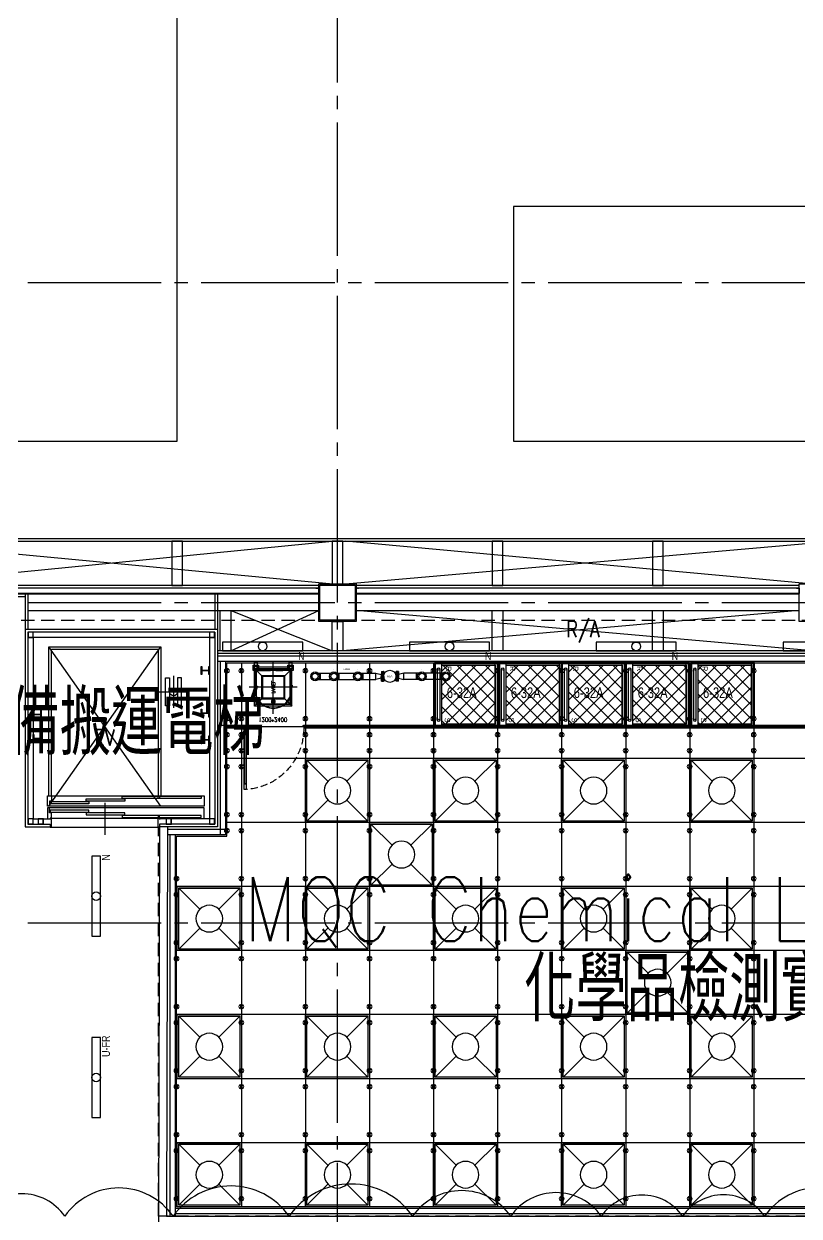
# Model space of a CAD drawing. Header units: millimetres. Extents: x -48783 to 40488, y 6477 to 32964.
# Drawn here: x 17412 to 18865, y 14000 to 16235 of the extents above; entities that cross this region are included whole.
import ezdxf
from ezdxf.enums import TextEntityAlignment as Align

# ---------------------------------------------------------------- set-up
doc = ezdxf.new("R2010")
doc.units = ezdxf.units.MM
doc.header["$LTSCALE"] = 100
for name, pattern in [('188K-SM-03-F1-L20-ARCH-PA-Y2257103$0$AP5A-SM-03-F20-ARCH-PA-Y2230801+Y2230803$0$ALL-PA-TXT-Y2221201$0$DASHED', [19.05, 12.7, -6.35]), ('188K-SM-03-F1-L20-ARCH-PA-Y2257103$0$DASHED', [19.05, 12.7, -6.35]), ('X-N-FAB-L20$0$COL-CEN-LIN', [3.25, 2.5, -0.25, 0.25, -0.25]), ('X-N-FAB-L20$0$HIDDEN', [0.375, 0.25, -0.125])]:
    doc.linetypes.add(name, pattern=pattern)
for name, color, linetype in [('0-XREF', 7, 'Continuous'), ('188K-SM-03-F1-L20-ARCH-CEIL-Y2257103$0$K-CEIL-3m', 8, 'Continuous'), ('188K-SM-03-F1-L20-ARCH-PA-Y2257103$0$K-Door', 53, 'Continuous'), ('188K-SM-03-F1-L20-ARCH-PA-Y2257103$0$K-岩棉 2hr-單抗-5m', 53, 'Continuous'), ('188K-SM-03-F1-L20-ARCH-PA-Y2257103$0$K-岩棉 2hr-非抗-5m', 53, 'Continuous'), ('188K-SM-03-F1-L20-ARCH-PA-Y2257103$0$K-爬梯', 53, 'Continuous'), ('188K-SM-03-F1-L20-ARCH-PA-Y2257103$0$K-維修門', 53, 'Continuous'), ('188K-SM-03-F1-L20-ARCH-PA-Y2257103$0$K-鋁-單抗-3m', 53, 'Continuous'), ('188K-SM-03-F1-L20-MECH-DCC-Y2257103$0$0-kate-DCC', 1, 'Continuous'), ('188K-SM-03-F1-L20-MECH-DCC-Y2257103$0$0-kate-DCC-TYPE', 7, 'Continuous'), ('188K-SM-03-F1-L20-MECH-DCC-Y2257103$0$AC-DCC-EQ', 1, 'Continuous'), ('188K-SM-03-F1-L20-MECH-DCC-Y2257103$0$P-CHR 20', 30, 'Continuous'), ('188K-SM-03-F1-L20-MECH-DCC-Y2257103$0$P-CHS 12', 110, 'Continuous'), ('188K-SM-03-F1-L20-MECH-DCC-Y2257103$0$P-inslution', 61, 'Continuous'), ('188K-SM-03-F1-L20-MECH-DCC-Y2257103$0$P-TXT', 53, 'Continuous'), ('188K-SM-03-F1-L20-MECH-DCC-Y2257103$0$P-閥件', 53, 'Continuous'), ('188K-SM-06-F1-L20-ELEC-LIGHT-Y2257103$0$E-LIGHT(W)-N', 8, 'Continuous'), ('188K-SM-06-F1-L20-ELEC-LIGHT-Y2257103$0$E-LIGHT(W)-U FR', 8, 'Continuous'), ('188K-SM-06-F1-L20-HVAC-FFU-Y2257103$0$AC-FFU-ULPA', 4, 'Continuous'), ('X-N-FAB-L20$0$08', 8, 'Continuous'), ('X-N-FAB-L20$0$200K新增範圍', 8, 'Continuous'), ('X-N-FAB-L20$0$A-WALL-IN', 8, 'Continuous'), ('X-N-FAB-L20$0$ASP_4', 8, 'Continuous'), ('X-N-FAB-L20$0$ASP_5', 8, 'Continuous'), ('X-N-FAB-L20$0$BLOCK', 8, 'Continuous'), ('X-N-FAB-L20$0$CCL', 8, 'X-N-FAB-L20$0$COL-CEN-LIN'), ('X-N-FAB-L20$0$COL-S', 8, 'Continuous'), ('X-N-FAB-L20$0$EL-1', 8, 'Continuous'), ('X-N-FAB-L20$0$TXT-CODE', 8, 'Continuous'), ('X-N-FAB-L20$0$TXT-CODE-雲', 8, 'Continuous'), ('X-N-FAB-L20$0$WALL-P', 8, 'Continuous')]:
    doc.layers.add(name, color=color, linetype=linetype)
doc.layers.add('188K-SM-03-F1-L20-ARCH-CEIL-Y2257103$0$K-吊點-標準', color=8, linetype='Continuous', lineweight=9)
doc.styles.add('188K-SM-03-F1-L20-ARCH-PA-Y2257103$0$AP5A-SM-03-F20-ARCH-PA-Y2230801+Y2230803$0$ALL-PA-TXT-Y2221201$0$Standard', font='txt.shx', dxfattribs={"bigfont": 'chineset.shx'})
doc.styles.add('188K-SM-03-F1-L20-ARCH-PA-Y2257103$0$simplex', font='simplex.shx', dxfattribs={"width": 0.8, "bigfont": 'chineset.shx'})
doc.styles.add('188K-SM-03-F1-L20-MECH-DCC-Y2257103$0$Standard', font='arial.ttf')
doc.styles.add('188K-SM-06-F1-L20-ELEC-LIGHT-Y2257103$0$Standard', font='arial.ttf')
doc.styles.add('X-N-FAB-L20$0$CHINA', font='simplex.shx', dxfattribs={"width": 0.75, "bigfont": 'chineset.shx'})
doc.styles.add('X-N-FAB-L20$0$ROMS', font='ROMANS.shx', dxfattribs={"bigfont": 'bigfont.shx'})

# ---------------------------------------------------------------- blocks, each defined once
blk = doc.blocks.new('188K-SM-03-F1-L20-ARCH-PA-Y2257103$0$護籠爬梯-4.6')
for points in [[(-375, 106), (-275, 106), (-275, 100), (-375, 100)], [(-375, 31), (-275, 31), (-275, -69), (-375, -69)], [(-350, 100), (-300, 100), (-300, 6), (-350, 6)], [(-350, 6), (-300, 6), (-300, -44), (-350, -44)], [(-300, 0), (300, 0), (300, -38), (-300, -38)], [(275, 106), (375, 106), (375, 100), (275, 100)], [(275, 31), (375, 31), (375, -69), (275, -69)], [(300, 100), (350, 100), (350, 6), (300, 6)], [(300, 6), (350, 6), (350, -44), (300, -44)], [(-354, -342), (-350, -342), (-350, -372), (-354, -372)], [(350, -342), (354, -342), (354, -372), (350, -372)], [(-261, -659), (-264, -662), (-283, -639), (-280, -637)], [(261, -659), (264, -662), (283, -639), (280, -637)], [(15, -776), (15, -780), (-15, -780), (-15, -776)]]:
    blk.add_lwpolyline(points, close=True)
at = {"linetype": '188K-SM-03-F1-L20-ARCH-PA-Y2257103$0$DASHED', "ltscale": 0.005}
for points in [[(0, -876), (0, 106)], [(450, -382), (-450, -382)]]:
    blk.add_lwpolyline(points, dxfattribs=at)
for points in [[(-350, -44), (-350, -426, 1), (350, -426), (350, -44)], [(-340, -44), (-340, -426, 1), (340, -426), (340, -44)]]:
    blk.add_lwpolyline(points, format="xyb")
blk = doc.blocks.new('188K-SM-03-F1-L20-ARCH-PA-Y2257103$0$XL10-ARCH-PA-L180507$0$CE-維修口')
for p, q in [((70, 70), (0, 70)), ((0, 67), (0, 70)), ((3, 67), (0, 70)), ((0, 70), (0, 0)), ((67, 67), (70, 70)), ((70, 70), (70, 0)), ((67, 67), (3, 67)), ((3, 67), (3, 3)), ((66.6, 66.5), (3.4, 66.5)), ((3.4, 66.5), (3.4, 3.4)), ((13.4, 56.5), (3.4, 66.5)), ((13.4, 56.5), (56.6, 56.5)), ((13.4, 56.5), (13.4, 13.4)), ((14.8, 55.1), (13.4, 56.5)), ((55.3, 55.2), (14.7, 55.2)), ((14.7, 55.2), (14.7, 14.7)), ((55.1, 55.1), (14.8, 55.1)), ((14.8, 14.8), (14.8, 55.1)), ((34.8, 64.3), (34.8, 64.4)), ((34.8, 63.9), (34.8, 64.1)), ((34.8, 59.2), (34.8, 59.4)), ((34.8, 58.9), (34.8, 59)), ((35.2, 64.3), (35.2, 64.4)), ((35.2, 63.9), (35.2, 64.1)), ((35.2, 59.2), (35.2, 59.4)), ((35.2, 58.9), (35.2, 59)), ((55.1, 55.1), (56.6, 56.5)), ((55.1, 14.8), (55.1, 55.1)), ((55.3, 55.2), (55.3, 14.7)), ((56.6, 56.5), (66.6, 66.5)), ((56.6, 56.5), (56.6, 13.4)), ((66.6, 66.5), (66.6, 3.4)), ((67, 67), (67, 3)), ((0, 3), (0, 0)), ((3, 3), (0, 0)), ((70, 0), (0, 0)), ((16.9, 3), (3, 3)), ((13.4, 13.4), (3.4, 3.4)), ((16.9, 3.4), (3.4, 3.4)), ((3.4, 3.4), (16.9, 3.4)), ((14.8, 14.8), (13.4, 13.4)), ((56.6, 13.4), (13.4, 13.4)), ((55.3, 14.7), (14.7, 14.7)), ((55.1, 14.8), (14.8, 14.8)), ((16.9, 4.2), (16.9, 2.4)), ((30, 4.2), (16.9, 4.2)), ((30, 2.4), (16.9, 2.4)), ((17.1, 4.2), (17.1, 2.4)), ((23.3, 4.2), (23.3, 2.4)), ((23.5, 4.2), (23.5, 2.4)), ((29.8, 4.2), (29.8, 2.4)), ((30, 4.2), (30, 2.4)), ((40, 3.4), (30, 3.4)), ((40, 3), (30, 3)), ((40, 4.2), (40, 2.4)), ((53.1, 4.2), (40, 4.2)), ((53.1, 2.4), (40, 2.4)), ((40.2, 4.2), (40.2, 2.4)), ((46.5, 4.2), (46.5, 2.4)), ((46.7, 4.2), (46.7, 2.4)), ((52.9, 4.2), (52.9, 2.4)), ((53.1, 4.2), (53.1, 2.4)), ((66.6, 3.4), (53.1, 3.4)), ((67, 3), (53.1, 3)), ((55.1, 14.8), (56.6, 13.4)), ((56.6, 13.4), (66.6, 3.4)), ((67, 3), (70, 0))]:
    blk.add_line(p, q)
blk.add_lwpolyline([(35.5, 59.1, -1.197549), (35.5, 64.3), (35.5, 64.1, 1.215744), (35.5, 59.3)], format="xyb", close=True)
blk.add_lwpolyline([(35.5, 59.4), (34.5, 59.4), (34.1, 61.7), (34.5, 63.9), (35.5, 63.9), (35.9, 61.7)], close=True)
for radius in [3.65, 2.75]:
    blk.add_circle((35, 61.7), radius)
at = {"style": '188K-SM-03-F1-L20-ARCH-PA-Y2257103$0$simplex', "width": 0.8}
blk.add_text('PANEL', height=6.4, rotation=270, dxfattribs=at).set_placement((31.9, 34.6), align=Align.CENTER)
blk = doc.blocks.new('188K-SM-03-F1-L20-ARCH-PA-Y2257103$0$單開庫板門-1200x2400)圓型拉環鎖+輔助鎖)')
at = {"ltscale": 0.1}
for p, q in [((26008.6, -11403.6), (26004.5, -11403.6)), ((26004.5, -11403.6), (26004.5, -11414.1)), ((26004.5, -11414.1), (26004.5, -11415.3)), ((26004.5, -11414.1), (26008.6, -11414.1)), ((26004.5, -11415.4), (26004.6, -11415.5)), ((26008.6, -11414), (26004.6, -11414)), ((26004.6, -11414.3), (26004.6, -11414.2)), ((26004.6, -11415.3), (26004.6, -11414.5)), ((26004.7, -11414.1), (26006.5, -11414.1)), ((26005.1, -11414.4), (26004.7, -11414.4)), ((26004.7, -11414.5), (26005.1, -11414.5)), ((26004.7, -11414.5), (26004.7, -11506)), ((26004.7, -11506), (26004.7, -11414.5)), ((26004.7, -11414.5), (26004.7, -11414.5)), ((26004.7, -11415.4), (26004.7, -11415.3)), ((26005.2, -11414.4), (26005.2, -11414.4)), ((26006.5, -11414.1), (26006.6, -11414.1)), ((26006.6, -11414.1), (26006.6, -11414.1)), ((26006.6, -11414.1), (26008.4, -11414.1)), ((26008.4, -11414.4), (26008, -11414.4)), ((26008, -11414.4), (26008, -11414.4)), ((26008, -11414.5), (26008.4, -11414.5)), ((26008.4, -11506), (26008.4, -11414.5)), ((26008.4, -11414.5), (26008.4, -11414.5)), ((26008.4, -11414.5), (26008.4, -11506)), ((26008.4, -11415.3), (26008.4, -11415.4)), ((26008.5, -11414.2), (26008.5, -11414.3)), ((26008.5, -11414.5), (26008.5, -11415.3)), ((26008.5, -11415.5), (26008.6, -11415.4)), ((26008.6, -11414.1), (26008.6, -11403.6)), ((26008.6, -11415.3), (26008.6, -11414.1)), ((26008.6, -11506.4), (26004.5, -11506.4)), ((26004.5, -11506.4), (26004.5, -11518)), ((26004.7, -11506), (26004.7, -11506)), ((26008.4, -11506), (26008.4, -11506)), ((26008.6, -11518), (26008.6, -11506.4)), ((25999.5, -11519.7), (25999.5, -11523.2)), ((26002.5, -11519.1), (26000, -11519.1)), ((26000, -11523.7), (26002.4, -11523.7)), ((26002.4, -11523.7), (26004.1, -11522.6)), ((26002.9, -11518.5), (26002.6, -11518.5)), ((26002.6, -11518.5), (26002.6, -11521)), ((26002.6, -11521.9), (26002.6, -11519.3)), ((26002.6, -11521), (26002.9, -11521)), ((26003.4, -11521.9), (26002.6, -11521.9)), ((26002.9, -11521), (26002.9, -11518.5)), ((26003.3, -11522.2), (26003.3, -11522)), ((26003.3, -11522), (26003.4, -11522)), ((26004, -11522.2), (26003.3, -11522.2)), ((26008.3, -11517.5), (26003.6, -11517.5)), ((26003.6, -11517.5), (26003.6, -11517.7)), ((26003.6, -11517.7), (26008.3, -11517.7)), ((26004.1, -11521.9), (26003.9, -11521.9)), ((26003.9, -11522), (26004, -11522)), ((26004, -11522), (26004, -11522.2)), ((26004.2, -11522.4), (26004.2, -11521.9)), ((26004.5, -11518), (26008.6, -11518)), ((26008.3, -11517.7), (26008.3, -11517.5)), ((26114.8, -11521.9), (26115.1, -11521.9)), ((26114.8, -11522.4), (26114.8, -11521.9)), ((26114.9, -11522), (26114.9, -11522.2)), ((26115.1, -11522), (26114.9, -11522)), ((26114.9, -11522.2), (26115.7, -11522.2)), ((26116.6, -11523.7), (26114.9, -11522.6)), ((26115.5, -11521.9), (26116.3, -11521.9)), ((26115.7, -11522), (26115.5, -11522)), ((26115.7, -11522.2), (26115.7, -11522)), ((26116.3, -11521.9), (26116.3, -11519.3)), ((26116.5, -11519.1), (26119, -11519.1)), ((26119, -11523.7), (26116.6, -11523.7)), ((26119.5, -11519.7), (26119.5, -11523.2))]:
    blk.add_line(p, q, dxfattribs=at)
blk.add_lwpolyline([(26006.6, -11506.4), (26006.5, -11506.3), (26004.7, -11506.3, -0.414214), (26004.6, -11506.3), (26004.6, -11506.1, -0.414214), (26004.7, -11506.1), (26005.1, -11506.1, 0.414214), (26005.2, -11506.1), (26005.2, -11506, 0.414214), (26005.1, -11506), (26004.7, -11506, -0.414214), (26004.6, -11506), (26004.6, -11505.2, -0.414214), (26004.7, -11505.2), (26004.7, -11505.2, 0.414214), (26004.7, -11505.2), (26004.7, -11505, 0.72636), (26004.6, -11505), (26004.5, -11505.1, 0.158507), (26004.5, -11505.2), (26004.5, -11506.4, 0.414214), (26004.6, -11506.5), (26008.6, -11506.5, 0.414214), (26008.6, -11506.4), (26008.6, -11505.2, 0.158507), (26008.6, -11505.1), (26008.5, -11505, 0.72636), (26008.4, -11505), (26008.4, -11505.2, 0.414214), (26008.5, -11505.2, -0.414214), (26008.5, -11505.2), (26008.5, -11506, -0.414214), (26008.4, -11506), (26008, -11506, 0.414214), (26008, -11506), (26008, -11506.1, 0.414214), (26008, -11506.1), (26008.4, -11506.1, -0.414214), (26008.5, -11506.1), (26008.5, -11506.3, -0.414214), (26008.4, -11506.3), (26006.6, -11506.3)], format="xyb", close=True, dxfattribs=at)
for points in [[(25999.5, -11518.9), (25999.5, -11523.9)], [(26119.5, -11518.9), (26119.5, -11523.9)]]:
    blk.add_lwpolyline(points)
for centre, radius, start, end in [((26004.6, -11414.1), 0.0313, 90, 180), ((26004.6, -11415.3), 0.0313, 180, 216.0274), ((26004.7, -11414.2), 0.0313, 90, 180), ((26004.7, -11414.3), 0.0313, 180, 270), ((26004.7, -11414.5), 0.0313, 90, 180), ((26004.7, -11415.3), 0.0209, 180, 270), ((26004.7, -11415.4), 0.0313, 216.0274, 360), ((26004.7, -11415.3), 0.0209, 360, 90), ((26005.1, -11414.4), 0.0313, 270, 0), ((26005.1, -11414.4), 0.0313, 0, 90), ((26008, -11414.4), 0.0313, 90, 180), ((26008, -11414.4), 0.0313, 180, 270), ((26008.4, -11414.2), 0.0313, 360, 90), ((26008.4, -11414.3), 0.0313, 270, 0), ((26008.4, -11414.5), 0.0313, 0, 90), ((26008.5, -11415.3), 0.0209, 90, 180), ((26008.5, -11415.4), 0.0313, 180, 323.9726), ((26008.5, -11415.3), 0.0209, 270, 360), ((26008.6, -11414.1), 0.0313, 360, 90), ((26008.6, -11415.3), 0.0313, 323.9726, 360)]:
    blk.add_arc(centre, radius, start, end, dxfattribs=at)
at = {"linetype": '188K-SM-03-F1-L20-ARCH-PA-Y2257103$0$AP5A-SM-03-F20-ARCH-PA-Y2230801+Y2230803$0$ALL-PA-TXT-Y2221201$0$DASHED', "ltscale": 0.01}
blk.add_arc((26001.1, -11518.7), 115.3, 359.8531, 85.8135, dxfattribs=at)
at = {"ltscale": 0.1}
for centre, major_axis, start_param, end_param in [((26000, -11519.7), (0.369, -0.369), 2.356194, 3.926991), ((26000, -11523.2), (-0.369, -0.369), 5.497787, 7.068583), ((26002.5, -11519.3), (0.111, -0.111), 7.068583, 8.63938), ((26003.4, -11521.9), (-0.0369, -0.0369), 0.785398, 3.926991), ((26003.9, -11521.9), (-0.0369, -0.0369), 3.926991, 7.068583), ((26004.1, -11521.9), (0.0369, -0.0369), 7.068583, 8.63938), ((26003.9, -11522.4), (0.221, -0.221), 6.162283, 7.068583), ((26114.8, -11521.9), (-0.0369, -0.0369), -2.356194, -0.785398), ((26115.1, -11522.4), (-0.221, -0.221), -0.785398, 0.120903), ((26115.1, -11521.9), (0.0369, -0.0369), -0.785398, 2.356194), ((26115.5, -11521.9), (0.0369, -0.0369), 2.356194, 5.497787), ((26116.5, -11519.3), (-0.111, -0.111), -2.356194, -0.785398), ((26119, -11519.7), (-0.369, -0.369), 2.356194, 3.926991), ((26119, -11523.2), (0.369, -0.369), -0.785398, 0.785398)]:
    blk.add_ellipse(centre, major_axis=major_axis, ratio=1, start_param=start_param, end_param=end_param, dxfattribs=at)
at = {"ltscale": 0.1, "extrusion": (0, 0, -1)}
blk.add_ellipse((26003.1, -11517.9), major_axis=(-0.516, 0.516), ratio=1, start_param=5.497787, end_param=11.780972, dxfattribs=at)
at = {"color": 8, "ltscale": 0.1, "style": '188K-SM-03-F1-L20-ARCH-PA-Y2257103$0$AP5A-SM-03-F20-ARCH-PA-Y2230801+Y2230803$0$ALL-PA-TXT-Y2221201$0$Standard', "width": 0.85}
blk.add_text('1200*2400', height=8, dxfattribs=at).set_placement((26058.4, -11534.4), align=Align.MIDDLE_CENTER)
blk = doc.blocks.new('188K-SM-03-F1-L20-ARCH-PA-Y2257103')
at = {"layer": '188K-SM-03-F1-L20-ARCH-PA-Y2257103$0$K-岩棉 2hr-單抗-5m'}
for p, q in [((17780, 14920.1), (17780, 14715)), ((17780, 14920.1), (17790, 14920.1)), ((17790, 14920.1), (17790, 14715)), ((17790, 14725), (17681.5, 14725)), ((17790, 14715), (17681.5, 14715)), ((17685.7, 14715), (17685.7, 14000)), ((17695.7, 14715), (17695.7, 14000)), ((17695.7, 14015), (20743.7, 14015)), ((17695.7, 14005), (20743.7, 14005))]:
    blk.add_line(p, q, dxfattribs=at)
at = {"layer": '188K-SM-03-F1-L20-ARCH-PA-Y2257103$0$K-岩棉 2hr-非抗-5m'}
for p, q in [((17775, 15050.1), (20743.7, 15050.1)), ((17775, 15040.1), (20743.7, 15040.1)), ((17780, 15040.1), (17780, 14920.1)), ((17790, 15040.1), (17790, 14920.1))]:
    blk.add_line(p, q, dxfattribs=at)
at = {"layer": '188K-SM-03-F1-L20-ARCH-PA-Y2257103$0$K-鋁-單抗-3m'}
for p, q in [((17790, 14920.1), (17820, 14920.1)), ((17790, 14915.1), (17820, 14915.1)), ((17940, 14920.1), (20728.7, 14920.1)), ((17940, 14915.1), (20728.7, 14915.1))]:
    blk.add_line(p, q, dxfattribs=at)
at = {"layer": '188K-SM-03-F1-L20-ARCH-PA-Y2257103$0$K-Door', "xscale": -1, "rotation": 180}
blk.add_blockref('188K-SM-03-F1-L20-ARCH-PA-Y2257103$0$單開庫板門-1200x2400)圓型拉環鎖+輔助鎖)', (-8179.5, 3396.2), dxfattribs=at)
at = {"layer": '188K-SM-03-F1-L20-ARCH-PA-Y2257103$0$K-爬梯', "xscale": 0.1, "yscale": 0.1, "zscale": 0.1}
blk.add_blockref('188K-SM-03-F1-L20-ARCH-PA-Y2257103$0$護籠爬梯-4.6', (17879.8, 15029.5), dxfattribs=at)
at = {"layer": '188K-SM-03-F1-L20-ARCH-PA-Y2257103$0$K-維修門', "xscale": -1, "rotation": 180}
blk.add_blockref('188K-SM-03-F1-L20-ARCH-PA-Y2257103$0$XL10-ARCH-PA-L180507$0$CE-維修口', (17844.8, 15026.2), dxfattribs=at)
blk = doc.blocks.new('*U80')
at = {"ltscale": 600}
blk.add_lwpolyline([(75, 8.1), (-75, 8.1), (-75, -8.1), (75, -8.1)], close=True, dxfattribs=at)
blk.add_circle((0, 0), 8.1, dxfattribs=at)
at = {"style": '188K-SM-06-F1-L20-ELEC-LIGHT-Y2257103$0$Standard', "width": 0.8}
blk.add_text('N', height=15, rotation=360, dxfattribs=at).set_placement((78.5, -18.1), align=Align.MIDDLE_RIGHT)
blk = doc.blocks.new('*U97')
at = {"layer": '188K-SM-06-F1-L20-ELEC-LIGHT-Y2257103$0$E-LIGHT(W)-N'}
blk.add_blockref('*U80', (-1.8, 8.9), dxfattribs=at)
blk = doc.blocks.new('*U98')
at = {"color": 0, "linetype": 'ByBlock', "lineweight": -2, "transparency": 16777216}
for p in [(0, 0), (350, 0), (700, 0), (1050, 0)]:
    blk.add_blockref('*U97', p, dxfattribs=at)
blk = doc.blocks.new('*U82')
at = {"ltscale": 600}
blk.add_lwpolyline([(-75, -8.1), (75, -8.1), (75, 8.1), (-75, 8.1)], close=True, dxfattribs=at)
blk.add_circle((0, 0), 8.1, dxfattribs=at)
at = {"style": '188K-SM-06-F1-L20-ELEC-LIGHT-Y2257103$0$Standard', "width": 0.8}
blk.add_text('U-FR', height=15, rotation=360, dxfattribs=at).set_placement((78.5, -18.1), align=Align.MIDDLE_RIGHT)
blk = doc.blocks.new('188K-SM-06-F1-L20-ELEC-LIGHT-Y2257103')
blk.add_blockref('*U98', (17861.7, 15059.2))
at = {"layer": '188K-SM-06-F1-L20-ELEC-LIGHT-Y2257103$0$E-LIGHT(W)-N', "rotation": 90}
blk.add_blockref('*U80', (17548.1, 14600), dxfattribs=at)
at = {"layer": '188K-SM-06-F1-L20-ELEC-LIGHT-Y2257103$0$E-LIGHT(W)-U FR', "rotation": 90}
blk.add_blockref('*U82', (17548.1, 14260), dxfattribs=at)
blk = doc.blocks.new('188K-SM-06-F1-L20-HVAC-FFU-Y2257103$0$H-FU-U-12x12')
for p, q in [((423, 777), (28, 1172)), ((777, 777), (1172, 1172)), ((28, 28), (423, 423)), ((1172, 28), (777, 423))]:
    blk.add_line(p, q)
blk.add_lwpolyline([(1172, 28), (1172, 1172), (28, 1172), (28, 28)], close=True)
blk.add_circle((600, 600), 250)
at = {"layer": 'DefPoints'}
blk.add_lwpolyline([(1200, 1200), (0, 1200), (0, 0), (1200, 0)], close=True, dxfattribs=at)
blk = doc.blocks.new('188K-SM-06-F1-L20-HVAC-FFU-Y2257103')
at = {"layer": '188K-SM-06-F1-L20-HVAC-FFU-Y2257103$0$AC-FFU-ULPA', "xscale": -0.09999999999999432, "yscale": 0.09999999999999432, "zscale": 0.09999999999999432}
for p in [(18060, 14737.7), (18300, 14737.7), (18540, 14737.7), (18780, 14737.7), (18180, 14617.7), (17820, 14497.7), (18060, 14497.7), (18300, 14497.7), (18540, 14497.7), (18780, 14497.7), (18660, 14377.7), (17820, 14257.7), (18060, 14257.7), (18300, 14257.7), (18540, 14257.7), (18780, 14257.7), (17820, 14017.7), (18060, 14017.7), (18300, 14017.7), (18540, 14017.7), (18780, 14017.7)]:
    blk.add_blockref('188K-SM-06-F1-L20-HVAC-FFU-Y2257103$0$H-FU-U-12x12', p, dxfattribs=at)
blk = doc.blocks.new('X-N-FAB-L20$0$A$Cc7bb84f0')
at = {"layer": 'X-N-FAB-L20$0$COL-S'}
for points in [[(0, 70), (70, 70), (70, 0), (0, 0)], [(2, 68), (68, 68), (68, 2), (2, 2)]]:
    blk.add_lwpolyline(points, close=True, dxfattribs=at)
blk = doc.blocks.new('X-N-FAB-L20$0$A$C20c95bda')
at = {"layer": 'X-N-FAB-L20$0$CCL'}
for p, q in [((19020, 0), (19020, 9160)), ((240, 5150), (28330, 5150)), ((240, 4550), (28330, 4550)), ((240, 3950), (28330, 3950))]:
    blk.add_line(p, q, dxfattribs=at)
at = {"layer": 'X-N-FAB-L20$0$200K新增範圍'}
blk.add_blockref('X-N-FAB-L20$0$A$Cc7bb84f0', (18985, 4515), dxfattribs=at)
blk = doc.blocks.new('X-N-FAB-L20$0$A$C1d07c4d4')
at = {"layer": 'X-N-FAB-L20$0$08'}
for p, q in [((19047.4, 5267.5), (19047.4, 4827.5)), ((17862.4, 4645), (21477.4, 4645)), ((17862.4, 4557), (18707.4, 4640)), ((18702.4, 4560), (17862.4, 4640)), ((17862.4, 4640), (21472.4, 4640)), ((19602.4, 4560), (18732.4, 4640)), ((18732.4, 4560), (19602.4, 4636.5)), ((18517.4, 4435), (18682.4, 4510)), ((18517.4, 4510), (18707.4, 4435)), ((18181.4, 4104), (18181.4, 4121)), ((18383.9, 4106.5), (18383.9, 4104))]:
    blk.add_line(p, q, dxfattribs=at)
for points in [[(16017.4, 4827.5), (18417.4, 4827.5), (18417.4, 5627.5), (16417.4, 5627.5), (16417.4, 6050), (16017.4, 6050)], [(19047.4, 4827.5), (21267.4, 4827.5), (21267.4, 5267.5), (19047.4, 5267.5)], [(18407.4, 4557), (18427.4, 4557), (18427.4, 4640), (18407.4, 4640)], [(18707.4, 4560), (18727.4, 4560), (18727.4, 4640), (18707.4, 4640)], [(19007.4, 4557), (19027.4, 4557), (19027.4, 4640), (19007.4, 4640)], [(19307.4, 4557), (19327.4, 4557), (19327.4, 4640), (19307.4, 4640)], [(18682.4, 4490), (18682.4, 4560), (18752.4, 4560), (18752.4, 4490)], [(19582.4, 4490), (19582.4, 4560), (19652.4, 4560), (19652.4, 4490)], [(18684.4, 4492), (18684.4, 4558), (18750.4, 4558), (18750.4, 4492)]]:
    blk.add_lwpolyline(points, close=True, dxfattribs=at)
for points in [[(18181.4, 4163), (18181.4, 4153), (18177.9, 4153), (18177.9, 4143.5)], [(18181.4, 4121), (18181.4, 4131), (18177.9, 4131), (18177.9, 4140.5)]]:
    blk.add_lwpolyline(points, dxfattribs=at)
at = {"layer": 'X-N-FAB-L20$0$ASP_4'}
blk.add_lwpolyline([(19578.4, 4551), (19578.4, 4552), (19582.4, 4552), (19582.4, 4542), (19578.4, 4542), (19578.4, 4543)], dxfattribs=at)
for points in [[(18497.4, 4510), (18517.4, 4510), (18517.4, 4435), (18497.4, 4435)], [(19007.4, 4510), (19027.4, 4510), (19027.4, 4435), (19007.4, 4435)], [(19307.4, 4510), (19327.4, 4510), (19327.4, 4435), (19307.4, 4435)], [(18707.4, 4490), (18727.4, 4490), (18727.4, 4435), (18707.4, 4435)]]:
    blk.add_lwpolyline(points, close=True, dxfattribs=at)
at = {"layer": 'X-N-FAB-L20$0$ASP_5'}
for p, q in [((19582.4, 4510), (18727.4, 4435)), ((19607.4, 4435), (18752.4, 4510))]:
    blk.add_line(p, q, dxfattribs=at)
at = {"layer": 'X-N-FAB-L20$0$EL-1'}
for p, q in [((18176.4, 4143.5), (18386.4, 4442.3)), ((18386.4, 4143.5), (18176.4, 4442.3)), ((18410.4, 4387.9), (18410.4, 4327.9)), ((18380.4, 4357.9), (18440.4, 4357.9)), ((18281.4, 4150), (18281.4, 4090)), ((18181.4, 4121), (18381.4, 4121)), ((18381.4, 4104), (18381.4, 4121)), ((18381.4, 4121), (18383.9, 4121)), ((18383.9, 4121), (18383.9, 4118.5)), ((18477.4, 4120), (18383.9, 4120)), ((18181.4, 4104), (18381.4, 4104)), ((18383.9, 4104), (18381.4, 4104))]:
    blk.add_line(p, q, dxfattribs=at)
for points in [[(18176.4, 4163), (18176.4, 4442.3), (18386.4, 4442.3), (18386.4, 4163)], [(18181.4, 4163), (18181.4, 4438.1), (18381.4, 4438.1), (18381.4, 4163)], [(18467.4, 4120), (18467.4, 4140.5), (18173.9, 4140.5), (18173.9, 4120)]]:
    blk.add_lwpolyline(points, dxfattribs=at)
for points in [[(18402.9, 4331.9), (18395.4, 4331.9), (18395.4, 4383.9), (18402.9, 4383.9)], [(18417.9, 4331.9), (18425.4, 4331.9), (18425.4, 4383.9), (18417.9, 4383.9)], [(18173.9, 4163), (18467.4, 4163), (18467.4, 4143.5), (18173.9, 4143.5)], [(18383.9, 4158), (18313.9, 4158), (18313.9, 4162), (18383.9, 4162)], [(18381.4, 4162), (18462.4, 4162), (18462.4, 4158), (18381.4, 4158)], [(18251.4, 4148), (18178.9, 4148), (18178.9, 4152), (18251.4, 4152)], [(18251.4, 4136), (18178.9, 4136), (18178.9, 4132), (18251.4, 4132)], [(18318.9, 4153), (18246.4, 4153), (18246.4, 4157), (18318.9, 4157)], [(18318.9, 4131), (18246.4, 4131), (18246.4, 4127), (18318.9, 4127)], [(18383.9, 4126), (18313.9, 4126), (18313.9, 4122), (18383.9, 4122)], [(18381.4, 4122), (18462.4, 4122), (18462.4, 4126), (18381.4, 4126)]]:
    blk.add_lwpolyline(points, close=True, dxfattribs=at)
blk.add_circle((18410.4, 4357.9), 7.5, dxfattribs=at)
at = {"layer": 'X-N-FAB-L20$0$WALL-P'}
for p, q in [((18682.4, 4557), (17862.4, 4557)), ((18682.4, 4552), (17862.4, 4552)), ((18682.4, 4542), (17862.4, 4542)), ((18682.4, 4540.7), (17862.4, 4540.7)), ((18132.4, 4540.7), (18132.4, 4475)), ((18137.4, 4540.7), (18137.4, 4475)), ((18487.4, 4540.7), (18487.4, 4475)), ((18492.4, 4540.7), (18492.4, 4475)), ((19582.4, 4557), (18752.4, 4557)), ((19582.4, 4552), (18752.4, 4552)), ((19582.4, 4542), (18752.4, 4542)), ((19582.4, 4540.7), (18752.4, 4540.7)), ((18132.4, 4535.8), (17862.4, 4535.8)), ((18137.4, 4510), (18682.4, 4510)), ((18752.4, 4510), (19582.4, 4510)), ((18492.4, 4475), (18132.4, 4475)), ((18132.4, 4475), (18132.4, 4105)), ((18487.4, 4470), (18137.4, 4470)), ((18137.4, 4470), (18137.4, 4110)), ((18487.4, 4470), (18487.4, 4110)), ((18492.4, 4475), (18492.4, 4105)), ((18147.4, 4460), (18147.4, 4120)), ((18477.4, 4460), (18147.4, 4460)), ((18477.4, 4460), (18477.4, 4120)), ((21461.2, 4435), (18492.4, 4435)), ((21461.2, 4430), (18492.4, 4430)), ((18147.4, 4120), (18178.9, 4120)), ((18181.4, 4121), (18178.9, 4121)), ((18178.9, 4121), (18178.9, 4118.5)), ((18132.4, 4105), (18178.9, 4105)), ((18137.4, 4110), (18178.9, 4110)), ((18178.9, 4110), (18178.9, 4105)), ((18178.9, 4106.5), (18178.9, 4104)), ((18178.9, 4104), (18181.4, 4104)), ((18383.9, 4110), (18383.9, 4105)), ((18487.4, 4110), (18383.9, 4110)), ((18492.4, 4105), (18383.9, 4105))]:
    blk.add_line(p, q, dxfattribs=at)
for points in [[(18678.4, 4551), (18678.4, 4552), (18682.4, 4552), (18682.4, 4542), (18678.4, 4542), (18678.4, 4543)], [(18756.4, 4551), (18756.4, 4552), (18752.4, 4552), (18752.4, 4542), (18756.4, 4542), (18756.4, 4543)]]:
    blk.add_lwpolyline(points, dxfattribs=at)
for points in [[(18137.4, 4470), (18137.4, 4460), (18147.4, 4460), (18147.4, 4470)], [(18477.4, 4470), (18477.4, 4460), (18487.4, 4460), (18487.4, 4470)], [(18137.8, 4469.7), (18137.8, 4460.3), (18147.1, 4460.3), (18147.1, 4469.7)], [(18477.8, 4469.7), (18477.8, 4460.3), (18487.1, 4460.3), (18487.1, 4469.7)], [(18462.4, 4390.4), (18462.4, 4405.4), (18463.4, 4405.4), (18463.4, 4398.2), (18476.4, 4398.2), (18476.4, 4405.4), (18477.4, 4405.4), (18477.4, 4390.4), (18476.4, 4390.4), (18476.4, 4397.5), (18463.4, 4397.5), (18463.4, 4390.4)], [(18147.4, 4307.9), (18147.4, 4322.9), (18148.4, 4322.9), (18148.4, 4315.7), (18161.4, 4315.7), (18161.4, 4322.9), (18162.4, 4322.9), (18162.4, 4307.9), (18161.4, 4307.9), (18161.4, 4315), (18148.4, 4315), (18148.4, 4307.9)], [(18462.4, 4310.4), (18462.4, 4325.4), (18463.4, 4325.4), (18463.4, 4318.2), (18476.4, 4318.2), (18476.4, 4325.4), (18477.4, 4325.4), (18477.4, 4310.4), (18476.4, 4310.4), (18476.4, 4317.5), (18463.4, 4317.5), (18463.4, 4310.4)], [(18147.4, 4262.9), (18147.4, 4277.9), (18148.4, 4277.9), (18148.4, 4270.7), (18161.4, 4270.7), (18161.4, 4277.9), (18162.4, 4277.9), (18162.4, 4262.9), (18161.4, 4262.9), (18161.4, 4270), (18148.4, 4270), (18148.4, 4262.9)], [(18462.4, 4260.4), (18462.4, 4275.4), (18463.4, 4275.4), (18463.4, 4268.2), (18476.4, 4268.2), (18476.4, 4275.4), (18477.4, 4275.4), (18477.4, 4260.4), (18476.4, 4260.4), (18476.4, 4267.5), (18463.4, 4267.5), (18463.4, 4260.4)], [(18137.4, 4120), (18137.4, 4110), (18147.4, 4110), (18147.4, 4120)], [(18137.8, 4119.7), (18137.8, 4110.3), (18147.1, 4110.3), (18147.1, 4119.7)], [(18156.4, 4120), (18156.4, 4110), (18166.4, 4110), (18166.4, 4120)], [(18156.8, 4119.7), (18156.8, 4110.3), (18166.1, 4110.3), (18166.1, 4119.7)], [(18396.4, 4120), (18396.4, 4110), (18406.4, 4110), (18406.4, 4120)], [(18396.8, 4119.7), (18396.8, 4110.3), (18406.1, 4110.3), (18406.1, 4119.7)], [(18477.4, 4120), (18477.4, 4110), (18487.4, 4110), (18487.4, 4120)], [(18477.8, 4119.7), (18477.8, 4110.3), (18487.1, 4110.3), (18487.1, 4119.7)]]:
    blk.add_lwpolyline(points, close=True, dxfattribs=at)
at = {"layer": 'X-N-FAB-L20$0$ASP_5', "style": 'X-N-FAB-L20$0$ROMS', "width": 0.8}
blk.add_text('R/A', height=30, dxfattribs=at).set_placement((19177.7, 4475.2), align=Align.MIDDLE_CENTER)
at = {"layer": 'X-N-FAB-L20$0$EL-1', "style": 'X-N-FAB-L20$0$ROMS', "width": 0.8}
blk.add_text('EV', height=30, dxfattribs=at).set_placement((18281.4, 4272.2), align=Align.MIDDLE_CENTER)
blk = doc.blocks.new('X-N-FAB-L20')
at = {"layer": 'X-N-FAB-L20$0$A-WALL-IN', "linetype": 'X-N-FAB-L20$0$HIDDEN'}
blk.add_lwpolyline([(15420, 15117), (20758.7, 15117), (20758.7, 14000), (17665, 14000), (17665, 14730)], dxfattribs=at)
at = {"layer": 'X-N-FAB-L20$0$A-WALL-IN'}
for points in [[(17666.5, 14729), (17665, 13985), (20758.7, 13985), (20758.7, 14975.7)], [(17681.5, 14729), (17680, 14000), (20743.7, 14000), (20743.7, 14975.7)]]:
    blk.add_lwpolyline(points, dxfattribs=at)
at = {"layer": 'X-N-FAB-L20$0$TXT-CODE-雲'}
blk.add_lwpolyline([(20881, 14000, 0.520567), (20630.3, 14000, 0.520567), (20429.2, 14000, 0.520567), (20166.2, 14000, 0.520567), (19957.9, 14000, 0.520567), (19791.2, 14000, 0.520567), (19643, 14000, 0.520567), (19461.4, 14000, 0.520567), (19226.3, 14000, 0.520567), (19005.7, 14000, 0.520567), (18800.3, 14000, 0.520567), (18646.5, 14000, 0.520567), (18494.2, 14000, 0.520567), (18324.7, 14000, 0.520567), (18140.9, 14000, 0.520567), (17909.4, 14000, 0.520567), (17692, 14000, 0.520567), (17489.2, 14000, 0.520567), (17327.6, 14000, 0.520567), (17153.7, 14000, 0.520567), (16983.5, 14000, 0.520567), (16735.3, 14000, 0.520567), (16553.2, 14000, 0.520567), (16381.8, 14000, 0.520567)], format="xyb", dxfattribs=at)
blk.add_blockref('X-N-FAB-L20$0$A$C1d07c4d4', (-717.4, 10625))
at = {"layer": 'X-N-FAB-L20$0$BLOCK'}
blk.add_blockref('X-N-FAB-L20$0$A$C20c95bda', (-1020, 10600), dxfattribs=at)
at = {"layer": 'X-N-FAB-L20$0$TXT-CODE', "style": 'X-N-FAB-L20$0$CHINA', "width": 0.8}
for s, p in [('設備搬運電梯', (17575.9, 14924.2)), ('MQC Chemical Lab (gowning /decon room)', (19248.3, 14575.3)), ('化學品檢測實驗室＋更衣/去污(300㎡)', (19248.3, 14425.3))]:
    blk.add_text(s, height=120, dxfattribs=at).set_placement(p, align=Align.MIDDLE_CENTER)
blk = doc.blocks.new('188K-SM-03-F1-L20-ARCH-CEIL-Y2257103$0$A$C2CA95053')
h = blk.add_hatch(color=256)
edge = h.paths.add_edge_path()
edge.add_arc((0, 0), 0.5, 0, 360)
for p, q in [((3.2, 3.2), (-3.2, -3.2)), ((3.2, -3.2), (-3.2, 3.2))]:
    blk.add_line(p, q)
blk.add_lwpolyline([(-1.6, 2.5), (-1.6, -2.5), (1.6, -2.5), (1.6, 2.5)], close=True)
for radius in [4.5, 0.5]:
    blk.add_circle((0, 0), radius)
blk = doc.blocks.new('188K-SM-03-F1-L20-ARCH-CEIL-Y2257103$0$天花板吊點-附調整片 - 3_8_螺桿吊架 100 mm 高調整片-V1-1FL')
blk.add_blockref('188K-SM-03-F1-L20-ARCH-CEIL-Y2257103$0$A$C2CA95053', (0, 0))
blk = doc.blocks.new('188K-SM-03-F1-L20-ARCH-CEIL-Y2257103')
at = {"layer": '188K-SM-03-F1-L20-ARCH-CEIL-Y2257103$0$K-CEIL-3m'}
for p, q in [((17820, 15037.4), (17820, 14017.7)), ((17940, 15037.4), (17940, 14017.7)), ((18060, 15037.4), (18060, 14017.7)), ((18180, 15037.4), (18180, 14017.7)), ((18300, 15037.4), (18300, 14017.7)), ((18420, 15037.4), (18420, 14017.7)), ((18540, 15037.4), (18540, 14017.7)), ((18660, 15037.4), (18660, 14017.7)), ((18780, 15037.4), (18780, 14017.7)), ((20726, 14917.4), (17792.7, 14917.4)), ((20726, 14857.7), (17792.7, 14857.7)), ((20726, 14737.7), (17792.7, 14737.7)), ((20726, 14617.7), (17698.5, 14617.7)), ((20726, 14497.7), (17698.5, 14497.7)), ((20741, 14377.7), (17698.5, 14377.7)), ((20741, 14257.7), (17698.5, 14257.7)), ((20741, 14137.7), (17698.5, 14137.7)), ((20726, 14017.7), (17698.5, 14017.7))]:
    blk.add_line(p, q, dxfattribs=at)
blk.add_lwpolyline([(17792.7, 15037.4), (20726, 15037.4), (20726, 14380.8), (20741, 14380.8), (20741, 14086.3), (20726, 14086.3), (20726, 14017.7), (17698.5, 14017.7), (17698.5, 14712.2), (17792.7, 14712.2)], close=True, dxfattribs=at)
at = {"layer": '188K-SM-03-F1-L20-ARCH-CEIL-Y2257103$0$K-吊點-標準', "color": 170, "lineweight": 18, "rotation": 179.9999999999997}
for p in [(17792.7, 15022.4), (17820, 15022.4), (17940, 15022.4), (18060, 15022.4), (18180, 15022.4), (18300, 15022.4), (18420, 15022.4), (18540, 15022.4), (18660, 15022.4), (18780, 15022.4), (17792.7, 14932.4), (17820, 14932.4), (17940, 14932.4), (18060, 14932.4), (18180, 14932.4), (18300, 14932.4), (18420, 14932.4), (18540, 14932.4), (18660, 14932.4), (18780, 14932.4), (17792.7, 14902.4), (17820, 14902.4), (17940, 14902.4), (18060, 14902.4), (18180, 14902.4), (18300, 14902.4), (18420, 14902.4), (18540, 14902.4), (18660, 14902.4), (18780, 14902.4), (17792.7, 14872.7), (17820, 14872.7), (17940, 14872.7), (18060, 14872.7), (18180, 14872.7), (18300, 14872.7), (18420, 14872.7), (18540, 14872.7), (18660, 14872.7), (18780, 14872.7), (17792.7, 14842.7), (17820, 14842.7), (17940, 14842.7), (18060, 14842.7), (18180, 14842.7), (18300, 14842.7), (18420, 14842.7), (18540, 14842.7), (18660, 14842.7), (18780, 14842.7), (17792.7, 14752.7), (17820, 14752.7), (17940, 14752.7), (18060, 14752.7), (18180, 14752.7), (18300, 14752.7), (18420, 14752.7), (18540, 14752.7), (18660, 14752.7), (18780, 14752.7), (17792.7, 14722.7), (17820, 14722.7), (17940, 14722.7), (18060, 14722.7), (18180, 14722.7), (18300, 14722.7), (18420, 14722.7), (18540, 14722.7), (18660, 14722.7), (18780, 14722.7), (17698.5, 14632.7), (17820, 14632.7), (17940, 14632.7), (18060, 14632.7), (18180, 14632.7), (18300, 14632.7), (18420, 14632.7), (18540, 14632.7), (18660, 14632.7), (18780, 14632.7), (17698.5, 14602.7), (17820, 14602.7), (17940, 14602.7), (18060, 14602.7), (18180, 14602.7), (18300, 14602.7), (18420, 14602.7), (18540, 14602.7), (18660, 14602.7), (18780, 14602.7), (17698.5, 14512.7), (17820, 14512.7), (17940, 14512.7), (18060, 14512.7), (18180, 14512.7), (18300, 14512.7), (18420, 14512.7), (18540, 14512.7), (18660, 14512.7), (18780, 14512.7), (17698.5, 14482.7), (17820, 14482.7), (17940, 14482.7), (18060, 14482.7), (18180, 14482.7), (18300, 14482.7), (18420, 14482.7), (18540, 14482.7), (18660, 14482.7), (18780, 14482.7), (17698.5, 14392.7), (17820, 14392.7), (17940, 14392.7), (18060, 14392.7), (18180, 14392.7), (18300, 14392.7), (18420, 14392.7), (18540, 14392.7), (18660, 14392.7), (18780, 14392.7), (17698.5, 14362.7), (17820, 14362.7), (17940, 14362.7), (18060, 14362.7), (18180, 14362.7), (18300, 14362.7), (18420, 14362.7), (18540, 14362.7), (18660, 14362.7), (18780, 14362.7), (17698.5, 14272.7), (17820, 14272.7), (17940, 14272.7), (18060, 14272.7), (18180, 14272.7), (18300, 14272.7), (18420, 14272.7), (18540, 14272.7), (18660, 14272.7), (18780, 14272.7), (17698.5, 14242.7), (17820, 14242.7), (17940, 14242.7), (18060, 14242.7), (18180, 14242.7), (18300, 14242.7), (18420, 14242.7), (18540, 14242.7), (18660, 14242.7), (18780, 14242.7), (17698.5, 14152.7), (17820, 14152.7), (17940, 14152.7), (18060, 14152.7), (18180, 14152.7), (18300, 14152.7), (18420, 14152.7), (18540, 14152.7), (18660, 14152.7), (18780, 14152.7), (17698.5, 14122.7), (17820, 14122.7), (17940, 14122.7), (18060, 14122.7), (18180, 14122.7), (18300, 14122.7), (18420, 14122.7), (18540, 14122.7), (18660, 14122.7), (18780, 14122.7), (17698.5, 14032.7), (17820, 14032.7), (17940, 14032.7), (18060, 14032.7), (18180, 14032.7), (18300, 14032.7), (18420, 14032.7), (18540, 14032.7), (18660, 14032.7), (18780, 14032.7)]:
    blk.add_blockref('188K-SM-03-F1-L20-ARCH-CEIL-Y2257103$0$天花板吊點-附調整片 - 3_8_螺桿吊架 100 mm 高調整片-V1-1FL', p, dxfattribs=at)
blk = doc.blocks.new('188K-SM-03-F1-L20-MECH-DCC-Y2257103$0$AP6C-TYPE-8-1165x1165-平躺-R')
at = {"layer": '188K-SM-03-F1-L20-MECH-DCC-Y2257103$0$0-kate-DCC'}
h = blk.add_hatch(dxfattribs=at)
h.set_pattern_fill('ANSI37', color=256, scale=150, angle=360, style=0)
h.set_pattern_definition([(45, (-19933.408, -9746.202), (-13.258252, 13.258252), []), (135, (-19933.408, -9746.202), (-13.258252, -13.258252), [])])
h.paths.add_polyline_path([(4.8, 14.2), (115.2, 14.2), (115.2, 114.2), (4.8, 114.2)])
for p, q in [((118.2, 114.2), (1.8, 114.2)), ((118.2, 14.2), (1.8, 14.2)), ((11.8, 10.1), (108.2, 10.1)), ((108.2, 5.9), (11.8, 5.9))]:
    blk.add_line(p, q, dxfattribs=at)
at = {"layer": '188K-SM-03-F1-L20-MECH-DCC-Y2257103$0$0-kate-DCC', "color": 7}
blk.add_lwpolyline([(0, 0), (120, 0), (120, 120), (0, 120)], close=True, dxfattribs=at)
at = {"layer": '188K-SM-03-F1-L20-MECH-DCC-Y2257103$0$0-kate-DCC'}
for points in [[(1.8, 1.8), (118.2, 1.8), (118.2, 118.2), (1.8, 118.2)], [(4.8, 114.2), (115.2, 114.2), (115.2, 14.2), (4.8, 14.2)]]:
    blk.add_lwpolyline(points, close=True, dxfattribs=at)
for centre in [(11.8, 8), (108.2, 8)]:
    blk.add_circle(centre, 2.1, dxfattribs=at)
at = {"layer": '188K-SM-03-F1-L20-MECH-DCC-Y2257103$0$0-kate-DCC', "style": '188K-SM-03-F1-L20-MECH-DCC-Y2257103$0$Standard', "width": 0.9}
for s, p in [('R', (11.2, 26.9)), ('S', (107.6, 24.4))]:
    blk.add_text(s, height=10, dxfattribs=at).set_placement(p, align=Align.MIDDLE_CENTER)
at = {"layer": '188K-SM-03-F1-L20-MECH-DCC-Y2257103$0$0-kate-DCC-TYPE', "style": '188K-SM-03-F1-L20-MECH-DCC-Y2257103$0$Standard', "width": 0.75}
blk.add_text('6-32A', height=20, rotation=90, dxfattribs=at).set_placement((66.2, 23.3))
blk = doc.blocks.new('188K-SM-03-F1-L20-MECH-DCC-Y2257103$0$100Ax65A-1')
at = {"flags": 128}
blk.add_lwpolyline([(0, -57), (0, 57), (102, 36), (102, -36)], close=True, dxfattribs=at)
blk = doc.blocks.new('188K-SM-03-F1-L20-MECH-DCC-Y2257103$0$L20-DCC-100A')
at = {"layer": '188K-SM-03-F1-L20-MECH-DCC-Y2257103$0$P-CHR 20'}
for p, q in [((58194.1, -595.2), (58227.8, -595.2)), ((58204.3, -606.6), (58204.3, -595.2)), ((58314, -595.2), (58280.3, -595.2)), ((58303.8, -606.6), (58303.8, -595.2)), ((58194.1, -606.6), (58227.8, -606.6)), ((58314, -606.6), (58280.3, -606.6))]:
    blk.add_line(p, q, dxfattribs=at)
at = {"layer": '188K-SM-03-F1-L20-MECH-DCC-Y2257103$0$P-CHR 20', "ltscale": 1000}
for points in [[(58194.1, -588.3, 0.5, 0, 0), (58194.1, -587.4, 0.15, 0.15, 0)], [(58314.1, -587.3, 0.5, 0, 0), (58314.1, -588.2, 0.15, 0.15, 0)]]:
    blk.add_lwpolyline(points, format="xyseb", dxfattribs=at)
at = {"layer": '188K-SM-03-F1-L20-MECH-DCC-Y2257103$0$P-CHR 20'}
for centre in [(58194.1, -600.9), (58314, -600.9)]:
    blk.add_circle(centre, 5.7, dxfattribs=at)
at = {"layer": '188K-SM-03-F1-L20-MECH-DCC-Y2257103$0$P-CHS 12'}
for p, q in [((58114, -595.2), (58143.2, -595.2)), ((58124.2, -606.6), (58124.2, -595.2)), ((58149.1, -595.2), (58188.2, -595.2)), ((58159.3, -606.6), (58159.3, -595.2)), ((58359, -595.2), (58319.9, -595.2)), ((58348.8, -606.6), (58348.8, -595.2)), ((58114, -606.6), (58143.2, -606.6)), ((58149.1, -606.6), (58188.2, -606.6)), ((58359, -606.6), (58319.9, -606.6))]:
    blk.add_line(p, q, dxfattribs=at)
at = {"layer": '188K-SM-03-F1-L20-MECH-DCC-Y2257103$0$P-CHS 12', "ltscale": 1000}
for points in [[(58149.1, -587.4, 0.5, 0, 0), (58149.1, -588.3, 0.15, 0.15, 0)], [(58359.1, -588.3, 0.5, 0, 0), (58359.1, -587.4, 0.15, 0.15, 0)]]:
    blk.add_lwpolyline(points, format="xyseb", dxfattribs=at)
at = {"layer": '188K-SM-03-F1-L20-MECH-DCC-Y2257103$0$P-CHS 12'}
for centre in [(58114, -600.9), (58149.1, -600.9), (58359, -600.9)]:
    blk.add_circle(centre, 5.7, dxfattribs=at)
at = {"layer": '188K-SM-03-F1-L20-MECH-DCC-Y2257103$0$P-inslution'}
for centre in [(58114, -600.9), (58149.1, -600.9), (58194.1, -600.9), (58314, -600.9), (58359, -600.9)]:
    blk.add_circle(centre, 8.2, dxfattribs=at)
at = {"layer": '188K-SM-03-F1-L20-MECH-DCC-Y2257103$0$P-閥件'}
for p, q in [((58238, -595.6), (58238, -600.9)), ((58238, -595.6), (58238.2, -595.6)), ((58238, -606.1), (58238, -600.9)), ((58238.2, -592), (58238.2, -600.9)), ((58238.2, -592), (58240.1, -592)), ((58238.2, -609.8), (58238.2, -600.9)), ((58240.2, -592.1), (58240.1, -592)), ((58240.1, -592), (58240.1, -600.9)), ((58240.1, -609.8), (58240.1, -600.9)), ((58240.2, -600.9), (58240.2, -592.1)), ((58240.2, -595.6), (58240.2, -600.9)), ((58240.2, -595.6), (58240.4, -595.6)), ((58240.2, -606.1), (58240.2, -600.9)), ((58240.2, -600.9), (58240.2, -609.7)), ((58240.4, -592), (58240.4, -600.9)), ((58240.4, -592), (58242.4, -592)), ((58240.4, -609.8), (58240.4, -600.9)), ((58242.5, -592.1), (58242.4, -592)), ((58242.4, -592), (58242.4, -600.9)), ((58242.4, -609.8), (58242.4, -600.9)), ((58242.5, -600.9), (58242.5, -592.1)), ((58242.5, -600.9), (58242.5, -609.7)), ((58265.6, -592.1), (58265.7, -592)), ((58265.6, -600.9), (58265.6, -592.1)), ((58265.6, -600.9), (58265.6, -609.7)), ((58265.7, -592), (58265.7, -600.9)), ((58267.7, -592), (58265.7, -592)), ((58265.7, -609.8), (58265.7, -600.9)), ((58267.7, -592), (58267.7, -600.9)), ((58267.8, -595.6), (58267.7, -595.6)), ((58267.7, -609.8), (58267.7, -600.9)), ((58267.8, -592.1), (58267.9, -592)), ((58267.8, -600.9), (58267.8, -592.1)), ((58267.8, -595.6), (58267.8, -600.9)), ((58267.8, -606.1), (58267.8, -600.9)), ((58267.8, -600.9), (58267.8, -609.7)), ((58267.9, -592), (58267.9, -600.9)), ((58269.9, -592), (58267.9, -592)), ((58267.9, -609.8), (58267.9, -600.9)), ((58269.9, -592), (58269.9, -600.9)), ((58270.1, -595.6), (58269.9, -595.6)), ((58269.9, -609.8), (58269.9, -600.9)), ((58270.1, -595.6), (58270.1, -600.9)), ((58270.1, -606.1), (58270.1, -600.9)), ((58238, -606.1), (58238.2, -606.1)), ((58238.2, -609.8), (58240.1, -609.8)), ((58240.2, -609.7), (58240.1, -609.8)), ((58240.2, -606.1), (58240.4, -606.1)), ((58240.4, -609.8), (58242.4, -609.8)), ((58242.5, -609.7), (58242.4, -609.8)), ((58265.6, -609.7), (58265.7, -609.8)), ((58267.7, -609.8), (58265.7, -609.8)), ((58267.8, -606.1), (58267.7, -606.1)), ((58267.8, -609.7), (58267.9, -609.8)), ((58269.9, -609.8), (58267.9, -609.8)), ((58270.1, -606.1), (58269.9, -606.1))]:
    blk.add_line(p, q, dxfattribs=at)
blk.add_circle((58254, -600.9), 11.5, dxfattribs=at)
at = {"layer": '188K-SM-03-F1-L20-MECH-DCC-Y2257103$0$P-CHR 20', "yscale": 0.1, "zscale": 0.1}
for p, xscale in [((58227.8, -600.9), 0.1), ((58280.3, -600.9), -0.1)]:
    blk.add_blockref('188K-SM-03-F1-L20-MECH-DCC-Y2257103$0$100Ax65A-1', p, dxfattribs=dict(at, xscale=xscale))
at = {"layer": '188K-SM-03-F1-L20-MECH-DCC-Y2257103$0$P-TXT', "style": '188K-SM-03-F1-L20-MECH-DCC-Y2257103$0$Standard'}
for p in [(58166.4, -589), (58330.7, -589)]:
    blk.add_text('100A', height=4, dxfattribs=at).set_placement(p)
blk.add_text('65A', height=4, dxfattribs=at).set_placement((58254, -600.9), align=Align.MIDDLE_CENTER)
blk = doc.blocks.new('188K-SM-03-F1-L20-MECH-DCC-Y2257103')
at = {"layer": '188K-SM-03-F1-L20-MECH-DCC-Y2257103$0$0-kate-DCC', "rotation": 270}
for p in [(18181.6, 15037.4), (18301.6, 15037.4), (18419.4, 15037.4), (18539.4, 15037.4), (18661.6, 15037.4)]:
    blk.add_blockref('188K-SM-03-F1-L20-MECH-DCC-Y2257103$0$AP6C-TYPE-8-1165x1165-平躺-R', p, dxfattribs=at)
at = {"layer": '188K-SM-03-F1-L20-MECH-DCC-Y2257103$0$AC-DCC-EQ'}
blk.add_blockref('188K-SM-03-F1-L20-MECH-DCC-Y2257103$0$L20-DCC-100A', (-40155.8, 15612.8), dxfattribs=at)

msp = doc.modelspace()

# ---------------------------------------------------------------- block references
at = {"layer": '0-XREF'}
for name in ['188K-SM-06-F1-L20-ELEC-LIGHT-Y2257103', '188K-SM-03-F1-L20-MECH-DCC-Y2257103', 'X-N-FAB-L20', '188K-SM-03-F1-L20-ARCH-PA-Y2257103', '188K-SM-03-F1-L20-ARCH-CEIL-Y2257103', '188K-SM-06-F1-L20-HVAC-FFU-Y2257103']:
    msp.add_blockref(name, (0, 0), dxfattribs=at)

doc.saveas('drawing.dxf')
